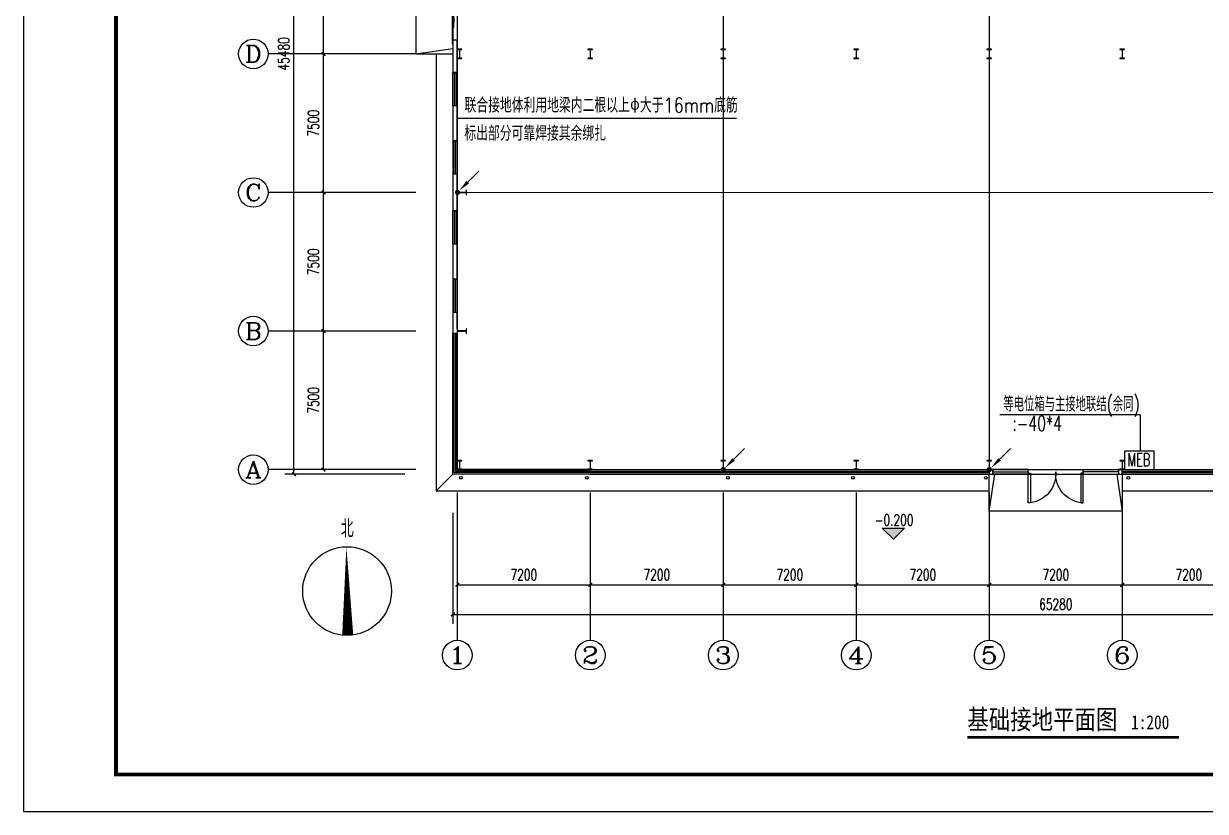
# Model space of a CAD drawing. Extents: x 4929870 to 5205508, y 4505833 to 4862647.
# Drawn here: x 5086708 to 5150684, y 4688496 to 4731134 of the extents above; entities that cross this region are included whole.
import ezdxf
from ezdxf.enums import TextEntityAlignment as Align

# ---------------------------------------------------------------- set-up
doc = ezdxf.new("R2010")
doc.units = 0
doc.header["$LTSCALE"] = 1000
doc.header["$MEASUREMENT"] = 0
doc.layers.get('0').update_dxf_attribs({"color": 4, "linetype": 'CONTINUOUS'})
doc.layers.get('Defpoints').update_dxf_attribs({"linetype": 'CONTINUOUS'})
for name, color, linetype in [('AXIS', 3, 'CONTINUOUS'), ('AXIS_TEXT', 7, 'CONTINUOUS'), ('COLUMN', 9, 'CONTINUOUS'), ('DIM_ELEV', 3, 'CONTINUOUS'), ('DIM_SYMB', 3, 'CONTINUOUS'), ('EVTR', 2, 'CONTINUOUS'), ('LWIRE', 4, 'CONTINUOUS'), ('PUB_TEXT', 7, 'CONTINUOUS'), ('PUB_TITLE', 4, 'CONTINUOUS'), ('TEL_TEXT', 7, 'CONTINUOUS'), ('WALL', 5, 'CONTINUOUS'), ('WINDOW', 4, 'CONTINUOUS'), ('WIRE-接地', 4, 'CONTINUOUS')]:
    doc.layers.add(name, color=color, linetype=linetype)
doc.styles.add('_HZTXT', font='TXT', dxfattribs={"width": 0.8, "bigfont": 'HZTXT'})
doc.styles.add('_TCH_AXIS', font='COMPLEX', dxfattribs={"bigfont": 'GBCBIG'})
doc.styles.add('_TCH_DIM', font='SIMPLEX', dxfattribs={"bigfont": 'GBCBIG'})
doc.styles.add('_TCH_DIM_T3', font='SIMPLEX', dxfattribs={"width": 0.705882, "bigfont": 'GBCBIG'})
doc.styles.add('COMPLEX', font='COMPLEX')
doc.styles.add('hztxt', font='SIMPLEX', dxfattribs={"width": 0.8, "height": 3.5, "bigfont": 'HZTXT'})
doc.styles.get("Standard").update_dxf_attribs({"font": 'GBENOR', "bigfont": 'GBCBIG'})
doc.styles.add('TG_LINETYPE', font='SIMPLEX', dxfattribs={"width": 0.8, "height": 3, "bigfont": 'HZTXT'})
doc.styles.add('宋体1', font='', dxfattribs={"width": 0.8, "height": 8.6})
doc.styles.get('宋体1').set_extended_font_data('SimSun')
doc.linetypes.add('TG_E', pattern='A,2,-0.4,["E",TG_LINETYPE,S=0.1,R=0,X=-0.28,Y=-0.15],0', length=2.4)
doc.dimstyles.new('_TCH_ARCH&&200', dxfattribs={"dimtxt": 595, "dimasz": 200, "dimexe": 500, "dimexo": 600, "dimgap": 252.5, "dimtad": 1, "dimdec": 0, "dimzin": 0, "dimdsep": 46, "dimtxsty": '_TCH_DIM_T3', "dimblk": 'ARCHTICK', "dimcen": 0.09, "dimclrt": 7, "dimazin": 2, "dimtfac": 1, "dimtdec": 0, "dimtix": 1, "dimtmove": 2, "dimatfit": 3, "dimfxl": 0, "dimtolj": 1, "dimtzin": 0, "dimarcsym": 0})

# ---------------------------------------------------------------- blocks, each defined once
blk = doc.blocks.new('$TelecSys$00000078')
for p, q in [((1.15, 1.15), (0.55, 0.55)), ((0.104, 0.104), (0.104, 0.104)), ((-0.104, -0.104), (-0.104, -0.104))]:
    blk.add_line(p, q)
at = {"const_width": 0.142}
blk.add_lwpolyline([(-0.071, 0, 1), (0.071, 0, 1)], format="xyb", close=True, dxfattribs=at)
blk.add_solid([(0.62, 0.48), (0.48, 0.62), (0.1, 0.1)])
at = {"width": 0.8, "flags": 9}
blk.add_attdef('A', (0, 0), '', height=0.00002, dxfattribs=at)
blk = doc.blocks.new('_ArchTick')
at = {"color": 0, "linetype": 'ByBlock', "const_width": 0.4}
blk.add_lwpolyline([(-0.5, -0.5), (0.5, 0.5)], dxfattribs=at)
blk = doc.blocks.new('*D179')
at = {"layer": 'AXIS', "color": 0, "lineweight": -2}
for p, q in [((5110184, 4705154), (5110184, 4700254)), ((5117384, 4705154), (5117384, 4700254)), ((5110184, 4700754), (5117384, 4700754))]:
    blk.add_line(p, q, dxfattribs=at)
at = {"layer": 'Defpoints', "color": 0}
for p in [(5110184, 4705754), (5117384, 4705754), (5117384, 4700754)]:
    blk.add_point(p, dxfattribs=at)
at = {"layer": 'AXIS', "color": 0, "lineweight": -2, "xscale": 200, "yscale": 200, "zscale": 200, "rotation": 180}
blk.add_blockref('_ArchTick', (5110184, 4700754), dxfattribs=at)
at = {"layer": 'AXIS', "color": 0, "lineweight": -2, "xscale": 200, "yscale": 200, "zscale": 200}
blk.add_blockref('_ArchTick', (5117384, 4700754), dxfattribs=at)
at = {"layer": 'AXIS', "color": 7, "insert": (5113784, 4701304), "char_height": 595, "attachment_point": 5, "style": '_TCH_DIM_T3'}
blk.add_mtext('\\A1;7200', dxfattribs=at)
blk = doc.blocks.new('*D180')
at = {"layer": 'AXIS', "color": 0, "lineweight": -2}
for p, q in [((5117384, 4705154), (5117384, 4700254)), ((5124584, 4705154), (5124584, 4700254)), ((5117384, 4700754), (5124584, 4700754))]:
    blk.add_line(p, q, dxfattribs=at)
at = {"layer": 'Defpoints', "color": 0}
for p in [(5117384, 4705754), (5124584, 4705754), (5124584, 4700754)]:
    blk.add_point(p, dxfattribs=at)
at = {"layer": 'AXIS', "color": 0, "lineweight": -2, "xscale": 200, "yscale": 200, "zscale": 200, "rotation": 180}
blk.add_blockref('_ArchTick', (5117384, 4700754), dxfattribs=at)
at = {"layer": 'AXIS', "color": 0, "lineweight": -2, "xscale": 200, "yscale": 200, "zscale": 200}
blk.add_blockref('_ArchTick', (5124584, 4700754), dxfattribs=at)
at = {"layer": 'AXIS', "color": 7, "insert": (5120984, 4701304), "char_height": 595, "attachment_point": 5, "style": '_TCH_DIM_T3'}
blk.add_mtext('\\A1;7200', dxfattribs=at)
blk = doc.blocks.new('*D181')
at = {"layer": 'AXIS', "color": 0, "lineweight": -2}
for p, q in [((5124584, 4705154), (5124584, 4700254)), ((5131784, 4705154), (5131784, 4700254)), ((5124584, 4700754), (5131784, 4700754))]:
    blk.add_line(p, q, dxfattribs=at)
at = {"layer": 'Defpoints', "color": 0}
for p in [(5124584, 4705754), (5131784, 4705754), (5131784, 4700754)]:
    blk.add_point(p, dxfattribs=at)
at = {"layer": 'AXIS', "color": 0, "lineweight": -2, "xscale": 200, "yscale": 200, "zscale": 200, "rotation": 180}
blk.add_blockref('_ArchTick', (5124584, 4700754), dxfattribs=at)
at = {"layer": 'AXIS', "color": 0, "lineweight": -2, "xscale": 200, "yscale": 200, "zscale": 200}
blk.add_blockref('_ArchTick', (5131784, 4700754), dxfattribs=at)
at = {"layer": 'AXIS', "color": 7, "insert": (5128184, 4701304), "char_height": 595, "attachment_point": 5, "style": '_TCH_DIM_T3'}
blk.add_mtext('\\A1;7200', dxfattribs=at)
blk = doc.blocks.new('*D182')
at = {"layer": 'AXIS', "color": 0, "lineweight": -2}
for p, q in [((5131784, 4705154), (5131784, 4700254)), ((5138984, 4705154), (5138984, 4700254)), ((5131784, 4700754), (5138984, 4700754))]:
    blk.add_line(p, q, dxfattribs=at)
at = {"layer": 'Defpoints', "color": 0}
for p in [(5131784, 4705754), (5138984, 4705754), (5138984, 4700754)]:
    blk.add_point(p, dxfattribs=at)
at = {"layer": 'AXIS', "color": 0, "lineweight": -2, "xscale": 200, "yscale": 200, "zscale": 200, "rotation": 180}
blk.add_blockref('_ArchTick', (5131784, 4700754), dxfattribs=at)
at = {"layer": 'AXIS', "color": 0, "lineweight": -2, "xscale": 200, "yscale": 200, "zscale": 200}
blk.add_blockref('_ArchTick', (5138984, 4700754), dxfattribs=at)
at = {"layer": 'AXIS', "color": 7, "insert": (5135384, 4701304), "char_height": 595, "attachment_point": 5, "style": '_TCH_DIM_T3'}
blk.add_mtext('\\A1;7200', dxfattribs=at)
blk = doc.blocks.new('*D183')
at = {"layer": 'AXIS', "color": 0, "lineweight": -2}
for p, q in [((5138984, 4705154), (5138984, 4700254)), ((5146184, 4705154), (5146184, 4700254)), ((5138984, 4700754), (5146184, 4700754))]:
    blk.add_line(p, q, dxfattribs=at)
at = {"layer": 'Defpoints', "color": 0}
for p in [(5138984, 4705754), (5146184, 4705754), (5146184, 4700754)]:
    blk.add_point(p, dxfattribs=at)
at = {"layer": 'AXIS', "color": 0, "lineweight": -2, "xscale": 200, "yscale": 200, "zscale": 200, "rotation": 180}
blk.add_blockref('_ArchTick', (5138984, 4700754), dxfattribs=at)
at = {"layer": 'AXIS', "color": 0, "lineweight": -2, "xscale": 200, "yscale": 200, "zscale": 200}
blk.add_blockref('_ArchTick', (5146184, 4700754), dxfattribs=at)
at = {"layer": 'AXIS', "color": 7, "insert": (5142584, 4701304), "char_height": 595, "attachment_point": 5, "style": '_TCH_DIM_T3'}
blk.add_mtext('\\A1;7200', dxfattribs=at)
blk = doc.blocks.new('*D184')
at = {"layer": 'AXIS', "color": 0, "lineweight": -2}
for p, q in [((5146184, 4705154), (5146184, 4700254)), ((5153384, 4705154), (5153384, 4700254)), ((5146184, 4700754), (5153384, 4700754))]:
    blk.add_line(p, q, dxfattribs=at)
at = {"layer": 'Defpoints', "color": 0}
for p in [(5146184, 4705754), (5153384, 4705754), (5153384, 4700754)]:
    blk.add_point(p, dxfattribs=at)
at = {"layer": 'AXIS', "color": 0, "lineweight": -2, "xscale": 200, "yscale": 200, "zscale": 200, "rotation": 180}
blk.add_blockref('_ArchTick', (5146184, 4700754), dxfattribs=at)
at = {"layer": 'AXIS', "color": 0, "lineweight": -2, "xscale": 200, "yscale": 200, "zscale": 200}
blk.add_blockref('_ArchTick', (5153384, 4700754), dxfattribs=at)
at = {"layer": 'AXIS', "color": 7, "insert": (5149784, 4701304), "char_height": 595, "attachment_point": 5, "style": '_TCH_DIM_T3'}
blk.add_mtext('\\A1;7200', dxfattribs=at)
blk = doc.blocks.new('*D188')
at = {"layer": 'AXIS', "color": 0, "lineweight": -2}
for p, q in [((5109944, 4704654), (5109944, 4698654)), ((5175224, 4704654), (5175224, 4698654)), ((5109944, 4699154), (5175224, 4699154))]:
    blk.add_line(p, q, dxfattribs=at)
at = {"layer": 'Defpoints', "color": 0}
for p in [(5109944, 4705254), (5175224, 4705254), (5175224, 4699154)]:
    blk.add_point(p, dxfattribs=at)
at = {"layer": 'AXIS', "color": 0, "lineweight": -2, "xscale": 200, "yscale": 200, "zscale": 200, "rotation": 180}
blk.add_blockref('_ArchTick', (5109944, 4699154), dxfattribs=at)
at = {"layer": 'AXIS', "color": 0, "lineweight": -2, "xscale": 200, "yscale": 200, "zscale": 200}
blk.add_blockref('_ArchTick', (5175224, 4699154), dxfattribs=at)
at = {"layer": 'AXIS', "color": 7, "insert": (5142584, 4699704), "char_height": 595, "attachment_point": 5, "style": '_TCH_DIM_T3'}
blk.add_mtext('\\A1;65280', dxfattribs=at)
blk = doc.blocks.new('*D196')
at = {"layer": 'AXIS', "color": 0, "lineweight": -2}
for p, q in [((5107344, 4714494), (5102444, 4714494)), ((5102944, 4706994), (5102944, 4714494)), ((5107344, 4706994), (5102444, 4706994))]:
    blk.add_line(p, q, dxfattribs=at)
at = {"layer": 'Defpoints', "color": 0}
for p in [(5102944, 4714494), (5107944, 4714494), (5107944, 4706994)]:
    blk.add_point(p, dxfattribs=at)
at = {"layer": 'AXIS', "color": 0, "lineweight": -2, "xscale": 200, "yscale": 200, "zscale": 200}
for p, rotation in [((5102944, 4714494), 90), ((5102944, 4706994), 270)]:
    blk.add_blockref('_ArchTick', p, dxfattribs=dict(at, rotation=rotation))
at = {"layer": 'AXIS', "color": 7, "insert": (5102394, 4710744), "char_height": 595, "attachment_point": 5, "rotation": 90, "style": '_TCH_DIM_T3'}
blk.add_mtext('\\A1;7500', dxfattribs=at)
blk = doc.blocks.new('*D197')
at = {"layer": 'AXIS', "color": 0, "lineweight": -2}
for p, q in [((5107344, 4721994), (5102444, 4721994)), ((5102944, 4714494), (5102944, 4721994)), ((5107344, 4714494), (5102444, 4714494))]:
    blk.add_line(p, q, dxfattribs=at)
at = {"layer": 'Defpoints', "color": 0}
for p in [(5102944, 4721994), (5107944, 4721994), (5107944, 4714494)]:
    blk.add_point(p, dxfattribs=at)
at = {"layer": 'AXIS', "color": 0, "lineweight": -2, "xscale": 200, "yscale": 200, "zscale": 200}
for p, rotation in [((5102944, 4721994), 90), ((5102944, 4714494), 270)]:
    blk.add_blockref('_ArchTick', p, dxfattribs=dict(at, rotation=rotation))
at = {"layer": 'AXIS', "color": 7, "insert": (5102394, 4718244), "char_height": 595, "attachment_point": 5, "rotation": 90, "style": '_TCH_DIM_T3'}
blk.add_mtext('\\A1;7500', dxfattribs=at)
blk = doc.blocks.new('*D198')
at = {"layer": 'AXIS', "color": 0, "lineweight": -2}
for p, q in [((5107344, 4729494), (5102444, 4729494)), ((5102944, 4721994), (5102944, 4729494)), ((5107344, 4721994), (5102444, 4721994))]:
    blk.add_line(p, q, dxfattribs=at)
at = {"layer": 'Defpoints', "color": 0}
for p in [(5102944, 4729494), (5107944, 4729494), (5107944, 4721994)]:
    blk.add_point(p, dxfattribs=at)
at = {"layer": 'AXIS', "color": 0, "lineweight": -2, "xscale": 200, "yscale": 200, "zscale": 200}
for p, rotation in [((5102944, 4729494), 90), ((5102944, 4721994), 270)]:
    blk.add_blockref('_ArchTick', p, dxfattribs=dict(at, rotation=rotation))
at = {"layer": 'AXIS', "color": 7, "insert": (5102394, 4725744), "char_height": 595, "attachment_point": 5, "rotation": 90, "style": '_TCH_DIM_T3'}
blk.add_mtext('\\A1;7500', dxfattribs=at)
blk = doc.blocks.new('*D199')
at = {"layer": 'AXIS', "color": 0, "lineweight": -2}
for p, q in [((5107344, 4736994), (5102444, 4736994)), ((5102944, 4729494), (5102944, 4736994)), ((5107344, 4729494), (5102444, 4729494))]:
    blk.add_line(p, q, dxfattribs=at)
at = {"layer": 'Defpoints', "color": 0}
for p in [(5102944, 4736994), (5107944, 4736994), (5107944, 4729494)]:
    blk.add_point(p, dxfattribs=at)
at = {"layer": 'AXIS', "color": 0, "lineweight": -2, "xscale": 200, "yscale": 200, "zscale": 200}
for p, rotation in [((5102944, 4736994), 90), ((5102944, 4729494), 270)]:
    blk.add_blockref('_ArchTick', p, dxfattribs=dict(at, rotation=rotation))
at = {"layer": 'AXIS', "color": 7, "insert": (5102394, 4733244), "char_height": 595, "attachment_point": 5, "rotation": 90, "style": '_TCH_DIM_T3'}
blk.add_mtext('\\A1;7500', dxfattribs=at)
blk = doc.blocks.new('*D202')
at = {"layer": 'AXIS', "color": 0, "lineweight": -2}
for p, q in [((5107344, 4752234), (5100844, 4752234)), ((5101344, 4706754), (5101344, 4752234)), ((5107344, 4706754), (5100844, 4706754))]:
    blk.add_line(p, q, dxfattribs=at)
at = {"layer": 'Defpoints', "color": 0}
for p in [(5101344, 4752234), (5107944, 4752234), (5107944, 4706754)]:
    blk.add_point(p, dxfattribs=at)
at = {"layer": 'AXIS', "color": 0, "lineweight": -2, "xscale": 200, "yscale": 200, "zscale": 200}
for p, rotation in [((5101344, 4752234), 90), ((5101344, 4706754), 270)]:
    blk.add_blockref('_ArchTick', p, dxfattribs=dict(at, rotation=rotation))
at = {"layer": 'AXIS', "color": 7, "insert": (5100794, 4729494), "char_height": 595, "attachment_point": 5, "rotation": 90, "style": '_TCH_DIM_T3'}
blk.add_mtext('\\A1;45480', dxfattribs=at)
blk = doc.blocks.new('$DorLib2D$00000130')
at = {"color": 0, "linetype": 'Continuous'}
for p, q in [((-0.533, 0.66), (-0.533, 0.513)), ((0, 0.66), (-0.533, 0.66)), ((0, 0.513), (0, 0.66)), ((0.533, 0.66), (0, 0.66)), ((0.533, 0.66), (0.533, 0.513)), ((0, 0.513), (-0.533, 0.513)), ((0.533, 0.513), (0, 0.513)), ((-0.385, 0.269), (-0.14, 0.269)), ((-0.385, 0.269), (-0.3, 0.214)), ((-0.3, 0.214), (-0.3, 0.269)), ((0.385, 0.269), (0.14, 0.269)), ((0.3, 0.214), (0.3, 0.269)), ((0.385, 0.269), (0.3, 0.214))]:
    blk.add_line(p, q, dxfattribs=at)
blk = doc.blocks.new('$TCHSYS$WIN2D')
for p, q in [((-0.5, 0.5), (0.5, 0.5)), ((-0.5, 0.5), (-0.5, -0.5)), ((0.5, 0.5), (0.5, -0.5)), ((0.5, 0.167), (-0.5, 0.167)), ((0.5, -0.167), (-0.5, -0.167)), ((-0.5, -0.5), (0.5, -0.5))]:
    blk.add_line(p, q)
blk = doc.blocks.new('$DorLib2D$00000039')
for p, q in [((-0.2187, 0.0194), (-0.5, 0.0194)), ((-0.2187, 0), (-0.2187, 0.0194)), ((0.2187, 0), (0.2187, 0.0194)), ((0.2187, 0.0194), (0.5, 0.0194)), ((-0.5, 0), (-0.2187, 0)), ((-0.5, -0.0141), (-0.5, 0)), ((-0.2187, -0.0194), (-0.5, -0.0194)), ((-0.2187, 0), (-0.2187, -0.0194)), ((0.2187, 0), (0.2187, -0.0194)), ((0.5, 0), (0.2187, 0)), ((0.2187, -0.0194), (0.5, -0.0194)), ((0.5, -0.0141), (0.5, 0)), ((0.5, 0), (0.5, -0.025))]:
    blk.add_line(p, q)
for points in [[(-0.2006, 0.0097), (-0.2006, 0.2464), (-0.2187, 0.2464), (-0.2187, 0.0097)], [(0.2006, 0.0097), (0.2006, 0.2464), (0.2187, 0.2464), (0.2187, 0.0097)]]:
    blk.add_lwpolyline(points, close=True)
for centre, start, end in [((-0.2304, 0.0163), 355.95522, 84.85236), ((0.2304, 0.0163), 95.14764, 184.04478)]:
    blk.add_arc(centre, 0.231, start, end)
blk = doc.blocks.new('_AXISO')
blk.add_circle((0, 0), 0.5)
at = {"layer": 'AXIS_TEXT', "style": 'COMPLEX', "width": 1.041667}
blk.add_attdef('A', text='', height=0.56, dxfattribs=at).set_placement((-0.25, -0.28), (0.25, -0.28), align=Align.FIT)

msp = doc.modelspace()

# ---------------------------------------------------------------- hatches: boundary and pattern name
at = {"layer": 'DIM_ELEV'}
msp.add_hatch(color=256, dxfattribs=at).paths.add_polyline_path([(5133793.8, 4703228.7), (5133193.8, 4703828.7), (5134393.8, 4703828.7)])

# ---------------------------------------------------------------- linework, layer by layer
for p, q in [((5107943.9, 4729493.6), (5109943.9, 4729793.6)), ((5117383.9, 4706993.6), (5138983.9, 4706993.6)), ((5117383.9, 4706913.6), (5138983.9, 4706913.6)), ((5117383.9, 4706833.6), (5138983.9, 4706833.6)), ((5117383.9, 4706753.6), (5138983.9, 4706753.6))]:
    msp.add_line(p, q)
at = {"color": 0}
msp.add_line((5147152.4, 4709961.4), (5147152.4, 4707999.5), dxfattribs=at)
for points in [[(5109943.9, 4736993.6), (5107943.9, 4736993.6), (5107943.9, 4729493.6), (5109943.9, 4729493.6)], [(5109043.9, 4729493.6), (5109043.9, 4705853.6), (5138983.9, 4705853.6)], [(5146183.9, 4705853.6), (5176123.9, 4705853.6), (5176123.9, 4729493.6)], [(5117383.9, 4706753.6), (5109943.9, 4706753.6), (5109943.9, 4714373.6)], [(5117383.9, 4706833.6), (5110023.9, 4706833.6), (5110023.9, 4714373.6)], [(5117383.9, 4706913.6), (5110103.9, 4706913.6), (5110103.9, 4714373.6)], [(5117383.9, 4706993.6), (5110183.9, 4706993.6), (5110183.9, 4714373.6)], [(5146183.9, 4706753.6), (5175223.9, 4706753.6), (5175223.9, 4714373.6)], [(5146183.9, 4706833.6), (5175143.9, 4706833.6), (5175143.9, 4714373.6)], [(5146183.9, 4706913.6), (5175063.9, 4706913.6), (5175063.9, 4714373.6)], [(5146183.9, 4706993.6), (5174983.9, 4706993.6), (5174983.9, 4714373.6)], [(5109943.9, 4706753.6), (5109043.9, 4705853.6)], [(5146183.9, 4706753.6), (5146183.9, 4704753.6), (5138983.9, 4704753.6), (5138983.9, 4706753.6)], [(5145883.9, 4706753.6), (5146183.9, 4704753.6), (5138983.9, 4704753.6), (5139283.9, 4706753.6)]]:
    msp.add_lwpolyline(points)
msp.add_lwpolyline([(5146312.9, 4706993.6), (5147906, 4706993.6), (5147906, 4707999.5), (5146312.9, 4707999.5)], close=True, dxfattribs=at)
at = {"layer": 'AXIS'}
for p, q in [((5107943.9, 4729493.6), (5099943.9, 4729493.6)), ((5107943.9, 4721993.6), (5099943.9, 4721993.6)), ((5107943.9, 4714493.6), (5099943.9, 4714493.6)), ((5107943.9, 4706993.6), (5099943.9, 4706993.6)), ((5110183.9, 4705753.6), (5110183.9, 4697753.6)), ((5117383.9, 4705753.6), (5117383.9, 4697753.6)), ((5124583.9, 4705753.6), (5124583.9, 4697753.6)), ((5131783.9, 4705753.6), (5131783.9, 4697753.6)), ((5138983.9, 4705753.6), (5138983.9, 4697753.6)), ((5146183.9, 4705753.6), (5146183.9, 4697753.6))]:
    msp.add_line(p, q, dxfattribs=at)
at = {"layer": 'AXIS', "color": 3}
msp.add_line((5147152.4, 4709961.4), (5139553.2, 4709961.4), dxfattribs=at)
at = {"layer": 'COLUMN', "color": 5}
for p, q in [((5110433.9, 4729743.6), (5110183.9, 4729743.6)), ((5110183.9, 4729743.6), (5110183.9, 4729727.6)), ((5110183.9, 4729727.6), (5110298.9, 4729727.6)), ((5110298.9, 4729259.6), (5110183.9, 4729259.6)), ((5110183.9, 4729259.6), (5110183.9, 4729243.6)), ((5110183.9, 4729243.6), (5110433.9, 4729243.6)), ((5110298.9, 4729727.6), (5110303.9, 4729722.6)), ((5110303.9, 4729264.6), (5110298.9, 4729259.6)), ((5110303.9, 4729722.6), (5110303.9, 4729264.6)), ((5110313.9, 4729722.6), (5110318.9, 4729727.6)), ((5110313.9, 4729264.6), (5110313.9, 4729722.6)), ((5110318.9, 4729259.6), (5110313.9, 4729264.6)), ((5110318.9, 4729727.6), (5110433.9, 4729727.6)), ((5110433.9, 4729259.6), (5110318.9, 4729259.6)), ((5110433.9, 4729727.6), (5110433.9, 4729743.6)), ((5110433.9, 4729243.6), (5110433.9, 4729259.6)), ((5117508.9, 4729743.6), (5117258.9, 4729743.6)), ((5117258.9, 4729743.6), (5117258.9, 4729727.6)), ((5117258.9, 4729727.6), (5117373.9, 4729727.6)), ((5117373.9, 4729259.6), (5117258.9, 4729259.6)), ((5117258.9, 4729259.6), (5117258.9, 4729243.6)), ((5117258.9, 4729243.6), (5117508.9, 4729243.6)), ((5117373.9, 4729727.6), (5117378.9, 4729722.6)), ((5117378.9, 4729264.6), (5117373.9, 4729259.6)), ((5117378.9, 4729722.6), (5117378.9, 4729264.6)), ((5117388.9, 4729722.6), (5117393.9, 4729727.6)), ((5117388.9, 4729264.6), (5117388.9, 4729722.6)), ((5117393.9, 4729259.6), (5117388.9, 4729264.6)), ((5117393.9, 4729727.6), (5117508.9, 4729727.6)), ((5117508.9, 4729259.6), (5117393.9, 4729259.6)), ((5117508.9, 4729727.6), (5117508.9, 4729743.6)), ((5117508.9, 4729243.6), (5117508.9, 4729259.6)), ((5124708.9, 4729743.6), (5124458.9, 4729743.6)), ((5124458.9, 4729743.6), (5124458.9, 4729727.6)), ((5124458.9, 4729727.6), (5124573.9, 4729727.6)), ((5124573.9, 4729259.6), (5124458.9, 4729259.6)), ((5124458.9, 4729259.6), (5124458.9, 4729243.6)), ((5124458.9, 4729243.6), (5124708.9, 4729243.6)), ((5124573.9, 4729727.6), (5124578.9, 4729722.6)), ((5124578.9, 4729264.6), (5124573.9, 4729259.6)), ((5124578.9, 4729722.6), (5124578.9, 4729264.6)), ((5124588.9, 4729722.6), (5124593.9, 4729727.6)), ((5124588.9, 4729264.6), (5124588.9, 4729722.6)), ((5124593.9, 4729259.6), (5124588.9, 4729264.6)), ((5124593.9, 4729727.6), (5124708.9, 4729727.6)), ((5124708.9, 4729259.6), (5124593.9, 4729259.6)), ((5124708.9, 4729727.6), (5124708.9, 4729743.6)), ((5124708.9, 4729243.6), (5124708.9, 4729259.6)), ((5131908.9, 4729743.6), (5131658.9, 4729743.6)), ((5131658.9, 4729743.6), (5131658.9, 4729727.6)), ((5131658.9, 4729727.6), (5131773.9, 4729727.6)), ((5131773.9, 4729259.6), (5131658.9, 4729259.6)), ((5131658.9, 4729259.6), (5131658.9, 4729243.6)), ((5131658.9, 4729243.6), (5131908.9, 4729243.6)), ((5131773.9, 4729727.6), (5131778.9, 4729722.6)), ((5131778.9, 4729264.6), (5131773.9, 4729259.6)), ((5131778.9, 4729722.6), (5131778.9, 4729264.6)), ((5131788.9, 4729722.6), (5131793.9, 4729727.6)), ((5131788.9, 4729264.6), (5131788.9, 4729722.6)), ((5131793.9, 4729259.6), (5131788.9, 4729264.6)), ((5131793.9, 4729727.6), (5131908.9, 4729727.6)), ((5131908.9, 4729259.6), (5131793.9, 4729259.6)), ((5131908.9, 4729727.6), (5131908.9, 4729743.6)), ((5131908.9, 4729243.6), (5131908.9, 4729259.6)), ((5139108.9, 4729743.6), (5138858.9, 4729743.6)), ((5138858.9, 4729743.6), (5138858.9, 4729727.6)), ((5138858.9, 4729727.6), (5138973.9, 4729727.6)), ((5138973.9, 4729259.6), (5138858.9, 4729259.6)), ((5138858.9, 4729259.6), (5138858.9, 4729243.6)), ((5138858.9, 4729243.6), (5139108.9, 4729243.6)), ((5138973.9, 4729727.6), (5138978.9, 4729722.6)), ((5138978.9, 4729264.6), (5138973.9, 4729259.6)), ((5138978.9, 4729722.6), (5138978.9, 4729264.6)), ((5138988.9, 4729722.6), (5138993.9, 4729727.6)), ((5138988.9, 4729264.6), (5138988.9, 4729722.6)), ((5138993.9, 4729259.6), (5138988.9, 4729264.6)), ((5138993.9, 4729727.6), (5139108.9, 4729727.6)), ((5139108.9, 4729259.6), (5138993.9, 4729259.6)), ((5139108.9, 4729727.6), (5139108.9, 4729743.6)), ((5139108.9, 4729243.6), (5139108.9, 4729259.6)), ((5146308.9, 4729743.6), (5146058.9, 4729743.6)), ((5146058.9, 4729743.6), (5146058.9, 4729727.6)), ((5146058.9, 4729727.6), (5146173.9, 4729727.6)), ((5146173.9, 4729259.6), (5146058.9, 4729259.6)), ((5146058.9, 4729259.6), (5146058.9, 4729243.6)), ((5146058.9, 4729243.6), (5146308.9, 4729243.6)), ((5146173.9, 4729727.6), (5146178.9, 4729722.6)), ((5146178.9, 4729264.6), (5146173.9, 4729259.6)), ((5146178.9, 4729722.6), (5146178.9, 4729264.6)), ((5146188.9, 4729722.6), (5146193.9, 4729727.6)), ((5146188.9, 4729264.6), (5146188.9, 4729722.6)), ((5146193.9, 4729259.6), (5146188.9, 4729264.6)), ((5146193.9, 4729727.6), (5146308.9, 4729727.6)), ((5146308.9, 4729259.6), (5146193.9, 4729259.6)), ((5146308.9, 4729727.6), (5146308.9, 4729743.6)), ((5146308.9, 4729243.6), (5146308.9, 4729259.6)), ((5110199.9, 4722118.6), (5110183.9, 4722118.6)), ((5110183.9, 4722118.6), (5110183.9, 4721868.6)), ((5110199.9, 4722003.6), (5110199.9, 4722118.6)), ((5110683.9, 4722118.6), (5110667.9, 4722118.6)), ((5110667.9, 4722118.6), (5110667.9, 4722003.6)), ((5110683.9, 4721868.6), (5110683.9, 4722118.6)), ((5110183.9, 4721868.6), (5110199.9, 4721868.6)), ((5110204.9, 4721998.6), (5110199.9, 4722003.6)), ((5110199.9, 4721983.6), (5110204.9, 4721988.6)), ((5110199.9, 4721868.6), (5110199.9, 4721983.6)), ((5110662.9, 4721998.6), (5110204.9, 4721998.6)), ((5110204.9, 4721988.6), (5110662.9, 4721988.6)), ((5110667.9, 4722003.6), (5110662.9, 4721998.6)), ((5110662.9, 4721988.6), (5110667.9, 4721983.6)), ((5110667.9, 4721983.6), (5110667.9, 4721868.6)), ((5110667.9, 4721868.6), (5110683.9, 4721868.6)), ((5110199.9, 4714618.6), (5110183.9, 4714618.6)), ((5110183.9, 4714618.6), (5110183.9, 4714368.6)), ((5110199.9, 4714503.6), (5110199.9, 4714618.6)), ((5110204.9, 4714498.6), (5110199.9, 4714503.6)), ((5110199.9, 4714483.6), (5110204.9, 4714488.6)), ((5110199.9, 4714368.6), (5110199.9, 4714483.6)), ((5110662.9, 4714498.6), (5110204.9, 4714498.6)), ((5110204.9, 4714488.6), (5110662.9, 4714488.6)), ((5110667.9, 4714503.6), (5110662.9, 4714498.6)), ((5110662.9, 4714488.6), (5110667.9, 4714483.6)), ((5110683.9, 4714618.6), (5110667.9, 4714618.6)), ((5110667.9, 4714618.6), (5110667.9, 4714503.6)), ((5110667.9, 4714483.6), (5110667.9, 4714368.6)), ((5110683.9, 4714368.6), (5110683.9, 4714618.6)), ((5110183.9, 4714368.6), (5110199.9, 4714368.6)), ((5110667.9, 4714368.6), (5110683.9, 4714368.6)), ((5110433.9, 4707493.6), (5110183.9, 4707493.6)), ((5110183.9, 4707493.6), (5110183.9, 4707477.6)), ((5110183.9, 4707477.6), (5110298.9, 4707477.6)), ((5110298.9, 4707477.6), (5110303.9, 4707472.6)), ((5110303.9, 4707472.6), (5110303.9, 4707014.6)), ((5110313.9, 4707472.6), (5110318.9, 4707477.6)), ((5110313.9, 4707014.6), (5110313.9, 4707472.6)), ((5110318.9, 4707477.6), (5110433.9, 4707477.6)), ((5110433.9, 4707477.6), (5110433.9, 4707493.6)), ((5117508.9, 4707493.6), (5117258.9, 4707493.6)), ((5117258.9, 4707493.6), (5117258.9, 4707477.6)), ((5117258.9, 4707477.6), (5117373.9, 4707477.6)), ((5117373.9, 4707477.6), (5117378.9, 4707472.6)), ((5117378.9, 4707472.6), (5117378.9, 4707014.6)), ((5117388.9, 4707472.6), (5117393.9, 4707477.6)), ((5117388.9, 4707014.6), (5117388.9, 4707472.6)), ((5117393.9, 4707477.6), (5117508.9, 4707477.6)), ((5117508.9, 4707477.6), (5117508.9, 4707493.6)), ((5124708.9, 4707493.6), (5124458.9, 4707493.6)), ((5124458.9, 4707493.6), (5124458.9, 4707477.6)), ((5124458.9, 4707477.6), (5124573.9, 4707477.6)), ((5124573.9, 4707477.6), (5124578.9, 4707472.6)), ((5124578.9, 4707472.6), (5124578.9, 4707014.6)), ((5124588.9, 4707472.6), (5124593.9, 4707477.6)), ((5124588.9, 4707014.6), (5124588.9, 4707472.6)), ((5124593.9, 4707477.6), (5124708.9, 4707477.6)), ((5124708.9, 4707477.6), (5124708.9, 4707493.6)), ((5131908.9, 4707493.6), (5131658.9, 4707493.6)), ((5131658.9, 4707493.6), (5131658.9, 4707477.6)), ((5131658.9, 4707477.6), (5131773.9, 4707477.6)), ((5131773.9, 4707477.6), (5131778.9, 4707472.6)), ((5131778.9, 4707472.6), (5131778.9, 4707014.6)), ((5131788.9, 4707472.6), (5131793.9, 4707477.6)), ((5131788.9, 4707014.6), (5131788.9, 4707472.6)), ((5131793.9, 4707477.6), (5131908.9, 4707477.6)), ((5131908.9, 4707477.6), (5131908.9, 4707493.6)), ((5139108.9, 4707493.6), (5138858.9, 4707493.6)), ((5138858.9, 4707493.6), (5138858.9, 4707477.6)), ((5138858.9, 4707477.6), (5138973.9, 4707477.6)), ((5138973.9, 4707477.6), (5138978.9, 4707472.6)), ((5138978.9, 4707472.6), (5138978.9, 4707014.6)), ((5138988.9, 4707472.6), (5138993.9, 4707477.6)), ((5138988.9, 4707014.6), (5138988.9, 4707472.6)), ((5138993.9, 4707477.6), (5139108.9, 4707477.6)), ((5139108.9, 4707477.6), (5139108.9, 4707493.6)), ((5146308.9, 4707493.6), (5146058.9, 4707493.6)), ((5146058.9, 4707493.6), (5146058.9, 4707477.6)), ((5146058.9, 4707477.6), (5146173.9, 4707477.6)), ((5146173.9, 4707477.6), (5146178.9, 4707472.6)), ((5146178.9, 4707472.6), (5146178.9, 4707014.6)), ((5146188.9, 4707472.6), (5146193.9, 4707477.6)), ((5146188.9, 4707014.6), (5146188.9, 4707472.6)), ((5146193.9, 4707477.6), (5146308.9, 4707477.6)), ((5146308.9, 4707477.6), (5146308.9, 4707493.6)), ((5110298.9, 4707009.6), (5110183.9, 4707009.6)), ((5110183.9, 4707009.6), (5110183.9, 4706993.6)), ((5110183.9, 4706993.6), (5110433.9, 4706993.6)), ((5110303.9, 4707014.6), (5110298.9, 4707009.6)), ((5110318.9, 4707009.6), (5110313.9, 4707014.6)), ((5110433.9, 4707009.6), (5110318.9, 4707009.6)), ((5110433.9, 4706993.6), (5110433.9, 4707009.6)), ((5117373.9, 4707009.6), (5117258.9, 4707009.6)), ((5117258.9, 4707009.6), (5117258.9, 4706993.6)), ((5117258.9, 4706993.6), (5117508.9, 4706993.6)), ((5117378.9, 4707014.6), (5117373.9, 4707009.6)), ((5117393.9, 4707009.6), (5117388.9, 4707014.6)), ((5117508.9, 4707009.6), (5117393.9, 4707009.6)), ((5117508.9, 4706993.6), (5117508.9, 4707009.6)), ((5124573.9, 4707009.6), (5124458.9, 4707009.6)), ((5124458.9, 4707009.6), (5124458.9, 4706993.6)), ((5124458.9, 4706993.6), (5124708.9, 4706993.6)), ((5124578.9, 4707014.6), (5124573.9, 4707009.6)), ((5124593.9, 4707009.6), (5124588.9, 4707014.6)), ((5124708.9, 4707009.6), (5124593.9, 4707009.6)), ((5124708.9, 4706993.6), (5124708.9, 4707009.6)), ((5131773.9, 4707009.6), (5131658.9, 4707009.6)), ((5131658.9, 4707009.6), (5131658.9, 4706993.6)), ((5131658.9, 4706993.6), (5131908.9, 4706993.6)), ((5131778.9, 4707014.6), (5131773.9, 4707009.6)), ((5131793.9, 4707009.6), (5131788.9, 4707014.6)), ((5131908.9, 4707009.6), (5131793.9, 4707009.6)), ((5131908.9, 4706993.6), (5131908.9, 4707009.6)), ((5138973.9, 4707009.6), (5138858.9, 4707009.6)), ((5138858.9, 4707009.6), (5138858.9, 4706993.6)), ((5138858.9, 4706993.6), (5139108.9, 4706993.6)), ((5138978.9, 4707014.6), (5138973.9, 4707009.6)), ((5138993.9, 4707009.6), (5138988.9, 4707014.6)), ((5139108.9, 4707009.6), (5138993.9, 4707009.6)), ((5139108.9, 4706993.6), (5139108.9, 4707009.6)), ((5146173.9, 4707009.6), (5146058.9, 4707009.6)), ((5146058.9, 4707009.6), (5146058.9, 4706993.6)), ((5146058.9, 4706993.6), (5146308.9, 4706993.6)), ((5146178.9, 4707014.6), (5146173.9, 4707009.6)), ((5146193.9, 4707009.6), (5146188.9, 4707014.6)), ((5146308.9, 4707009.6), (5146193.9, 4707009.6)), ((5146308.9, 4706993.6), (5146308.9, 4707009.6))]:
    msp.add_line(p, q, dxfattribs=at)
at = {"layer": 'DIM_ELEV'}
for p, q in [((5133793.8, 4703228.7), (5133193.8, 4703828.7)), ((5133193.8, 4703828.7), (5134393.8, 4703828.7)), ((5133793.8, 4703228.7), (5134393.8, 4703828.7))]:
    msp.add_line(p, q, dxfattribs=at)
at = {"layer": 'DIM_SYMB'}
msp.add_lwpolyline([(5104254.1, 4698022.8, 600, 0, 0), (5104181, 4702822.2, 0, 0, 0)], format="xyseb", dxfattribs=at)
at = {"layer": 'DIM_SYMB', "const_width": 140}
msp.add_lwpolyline([(5137797.5, 4692498.5), (5149253.4, 4692498.5)], dxfattribs=at)
at = {"layer": 'DIM_SYMB'}
msp.add_circle((5104217.5, 4700422.5), 2400, dxfattribs=at)
at = {"layer": 'EVTR'}
for centre in [(5110373.5, 4706549.1), (5117194.3, 4706549.1), (5124834.1, 4706549.1), (5131594.3, 4706549.1), (5138794.3, 4706549.1), (5146513.7, 4706549.1)]:
    msp.add_circle(centre, 75, dxfattribs=at)
at = {"layer": 'PUB_TEXT', "color": 3}
msp.add_line((5110183.9, 4726018), (5125295.5, 4726018), dxfattribs=at)
at = {"layer": 'PUB_TITLE'}
msp.add_lwpolyline([(5086707.7, 4688496.1), (5205507.7, 4688496.1), (5205507.7, 4772496.1), (5086707.7, 4772496.1)], close=True, dxfattribs=at)
at = {"layer": 'PUB_TITLE', "const_width": 200}
msp.add_lwpolyline([(5091707.7, 4690496.1), (5203507.7, 4690496.1), (5203507.7, 4770496.1), (5091707.7, 4770496.1)], close=True, dxfattribs=at)
at = {"layer": 'WALL'}
for p, q in [((5109943.9, 4730243.6), (5109943.9, 4728493.6)), ((5110183.9, 4730243.6), (5109943.9, 4730243.6)), ((5110183.9, 4728493.6), (5110183.9, 4730243.6)), ((5109943.9, 4728493.6), (5110183.9, 4728493.6)), ((5109943.9, 4726693.6), (5109943.9, 4724793.6)), ((5110183.9, 4726693.6), (5109943.9, 4726693.6)), ((5110183.9, 4724793.6), (5110183.9, 4726693.6)), ((5109943.9, 4724793.6), (5110183.9, 4724793.6)), ((5110183.9, 4722993.6), (5109943.9, 4722993.6)), ((5109943.9, 4722993.6), (5109943.9, 4721993.6)), ((5110183.9, 4722118.6), (5110183.9, 4722993.6)), ((5109943.9, 4721993.6), (5109943.9, 4720993.6)), ((5110183.9, 4720993.6), (5110183.9, 4721868.6)), ((5109943.9, 4720993.6), (5110183.9, 4720993.6)), ((5109943.9, 4719193.6), (5109943.9, 4717293.6)), ((5110183.9, 4719193.6), (5109943.9, 4719193.6)), ((5110183.9, 4717293.6), (5110183.9, 4719193.6)), ((5109943.9, 4717293.6), (5110183.9, 4717293.6)), ((5110183.9, 4715493.6), (5109943.9, 4715493.6)), ((5109943.9, 4715493.6), (5109943.9, 4714373.6)), ((5110183.9, 4714618.6), (5110183.9, 4715493.6)), ((5109943.9, 4714373.6), (5110183.9, 4714373.6)), ((5138983.9, 4706993.6), (5138983.9, 4706753.6)), ((5138983.9, 4706753.6), (5139183.9, 4706753.6)), ((5139183.9, 4706993.6), (5139108.9, 4706993.6)), ((5139183.9, 4706753.6), (5139183.9, 4706993.6)), ((5146058.9, 4706993.6), (5145983.9, 4706993.6)), ((5145983.9, 4706993.6), (5145983.9, 4706753.6)), ((5145983.9, 4706753.6), (5146183.9, 4706753.6)), ((5146183.9, 4706753.6), (5146183.9, 4706993.6))]:
    msp.add_line(p, q, dxfattribs=at)
at = {"layer": 'WINDOW'}
msp.add_line((5139183.9, 4706753.6), (5145983.9, 4706753.6), dxfattribs=at)
at = {"layer": 'WIRE-接地', "linetype": 'TG_E', "const_width": 70}
for points in [[(5110183.9, 4751993.6), (5110183.9, 4706993.6), (5174983.9, 4706993.6), (5174983.9, 4751993.6), (5110183.9, 4751993.6)], [(5124588.9, 4751993.6), (5124588.9, 4706993.6)], [(5138988.9, 4751993.6), (5138988.9, 4706993.6)], [(5110183.9, 4721993.6), (5174983.9, 4721993.6)]]:
    msp.add_lwpolyline(points, dxfattribs=at)

# ---------------------------------------------------------------- block references
at = {"layer": 'AXIS'}
ref = msp.add_blockref('_AXISO', (5099143.9, 4729493.6), dxfattribs=dict(at, xscale=1600, yscale=1600, zscale=1600))
ref.add_attrib('A', 'D', dxfattribs={"layer": 'AXIS_TEXT', "height": 905.1, "style": '_TCH_AXIS', "width": 1.235294}).set_placement((5098691.4, 4729041), (5099596.4, 4729041), align=Align.FIT)
ref = msp.add_blockref('_AXISO', (5099143.9, 4721993.6), dxfattribs=dict(at, xscale=1600, yscale=1600, zscale=1600))
ref.add_attrib('A', 'C', dxfattribs={"layer": 'AXIS_TEXT', "height": 905.1, "style": '_TCH_AXIS', "width": 1.4}).set_placement((5098691.4, 4721541), (5099596.4, 4721541), align=Align.FIT)
ref = msp.add_blockref('_AXISO', (5099143.9, 4714493.6), dxfattribs=dict(at, xscale=1600, yscale=1600, zscale=1600))
ref.add_attrib('A', 'B', dxfattribs={"layer": 'AXIS_TEXT', "height": 905.1, "style": '_TCH_AXIS', "width": 1.235294}).set_placement((5098691.4, 4714041), (5099596.4, 4714041), align=Align.FIT)
ref = msp.add_blockref('_AXISO', (5099143.9, 4706993.6), dxfattribs=dict(at, xscale=1600, yscale=1600, zscale=1600))
ref.add_attrib('A', 'A', dxfattribs={"layer": 'AXIS_TEXT', "height": 905.1, "style": '_TCH_AXIS', "width": 1.166667}).set_placement((5098691.4, 4706541), (5099596.4, 4706541), align=Align.FIT)
ref = msp.add_blockref('_AXISO', (5110183.9, 4696953.6), dxfattribs=dict(at, xscale=1600, yscale=1600, zscale=1600))
ref.add_attrib('A', '1', dxfattribs={"layer": 'AXIS_TEXT', "height": 905.1, "style": '_TCH_AXIS', "width": 2.333333}).set_placement((5109731.4, 4696501), (5110636.4, 4696501), align=Align.FIT)
ref = msp.add_blockref('_AXISO', (5117383.9, 4696953.6), dxfattribs=dict(at, xscale=1600, yscale=1600, zscale=1600))
ref.add_attrib('A', '2', dxfattribs={"layer": 'AXIS_TEXT', "height": 905.1, "style": '_TCH_AXIS', "width": 1.5}).set_placement((5116931.4, 4696501), (5117836.4, 4696501), align=Align.FIT)
ref = msp.add_blockref('_AXISO', (5124583.9, 4696953.6), dxfattribs=dict(at, xscale=1600, yscale=1600, zscale=1600))
ref.add_attrib('A', '3', dxfattribs={"layer": 'AXIS_TEXT', "height": 905.1, "style": '_TCH_AXIS', "width": 1.5}).set_placement((5124131.4, 4696501), (5125036.4, 4696501), align=Align.FIT)
ref = msp.add_blockref('_AXISO', (5131783.9, 4696953.6), dxfattribs=dict(at, xscale=1600, yscale=1600, zscale=1600))
ref.add_attrib('A', '4', dxfattribs={"layer": 'AXIS_TEXT', "height": 905.1, "style": '_TCH_AXIS', "width": 1.3125}).set_placement((5131331.4, 4696501), (5132236.4, 4696501), align=Align.FIT)
ref = msp.add_blockref('_AXISO', (5138983.9, 4696953.6), dxfattribs=dict(at, xscale=1600, yscale=1600, zscale=1600))
ref.add_attrib('A', '5', dxfattribs={"layer": 'AXIS_TEXT', "height": 905.1, "style": '_TCH_AXIS', "width": 1.5}).set_placement((5138531.4, 4696501), (5139436.4, 4696501), align=Align.FIT)
ref = msp.add_blockref('_AXISO', (5146183.9, 4696953.6), dxfattribs=dict(at, xscale=1600, yscale=1600, zscale=1600))
ref.add_attrib('A', '6', dxfattribs={"layer": 'AXIS_TEXT', "height": 905.1, "style": '_TCH_AXIS', "width": 1.5}).set_placement((5145731.4, 4696501), (5146636.4, 4696501), align=Align.FIT)
at = {"layer": 'LWIRE', "color": 0, "xscale": 1000, "yscale": 1000, "zscale": 1000}
for p in [(5110199.9, 4722003.6), (5124588.9, 4706993.6), (5138988.9, 4706993.6)]:
    msp.add_blockref('$TelecSys$00000078', p, dxfattribs=at)
at = {"layer": 'WINDOW'}
for name, p, xscale, yscale, zscale, rotation in [('$DorLib2D$00000130', (5110063.9, 4733243.6), -6000, -240, -6000, 269.9999999999964), ('$TCHSYS$WIN2D', (5110063.9, 4727593.6), -1800, 240, -1800, 269.9999999999964), ('$TCHSYS$WIN2D', (5110063.9, 4723893.6), 1800, 240, 1800, 269.9999999999964), ('$TCHSYS$WIN2D', (5110063.9, 4720093.6), -1800, 240, -1800, 270), ('$TCHSYS$WIN2D', (5110063.9, 4716393.6), 1800, 240, 1800, 270), ('$DorLib2D$00000039', (5142583.9, 4706873.6), 6800, -6800, 6800, 2.519818053110201e-10)]:
    msp.add_blockref(name, p, dxfattribs=dict(at, xscale=xscale, yscale=yscale, zscale=zscale, rotation=rotation))

# ---------------------------------------------------------------- texts
at = {"layer": 'DIM_ELEV', "color": 7, "style": '_TCH_DIM', "width": 0.705882}
msp.add_text('-0.200', height=595, dxfattribs=at).set_placement((5132798.8, 4703968.7))
at = {"layer": 'PUB_TEXT', "color": 3, "style": '_HZTXT'}
for s, width, p in [('联合接地体利用地梁内二根以上Φ大于16mm底筋', 0.8, (5110579.7, 4726316.8)), ('标出部分可靠焊接其余绑扎', 0.8, (5110567.6, 4724793.6)), ('等电位箱与主接地联结(余同)', 0.7, (5139746.1, 4710139.2)), (':-40*4', 0.7, (5140236.6, 4709099.1))]:
    msp.add_text(s, height=798.72, dxfattribs=dict(at, width=width)).set_placement(p)
at = {"layer": 'PUB_TEXT', "style": '_TCH_DIM'}
msp.add_text('北', height=964.5, rotation=0.872962, dxfattribs=at).set_placement((5103886.2, 4703317.8))
at = {"layer": 'PUB_TEXT', "style": '宋体1', "width": 0.8}
for s, height, p in [('基础接地平面图', 1063.29, (5137797.5, 4692938)), ('1:200', 759.49, (5146665.2, 4692938))]:
    msp.add_text(s, height=height, dxfattribs=at).set_placement(p)
at = {"layer": 'TEL_TEXT', "style": 'hztxt', "width": 0.64}
msp.add_text('MEB', height=700, dxfattribs=at).set_placement((5146467.9, 4707185.7))

# ---------------------------------------------------------------- dimensions: what is measured, and where the dimension line sits
at = {"layer": 'AXIS'}
for p1, p2, distance, picture, middle in [((5107943.9, 4706753.6), (5107943.9, 4752233.6), 6600, '*D202', (5100793.9, 4729493.6)), ((5107943.9, 4729493.6), (5107943.9, 4736993.6), 5000, '*D199', (5102393.9, 4733243.6)), ((5107943.9, 4721993.6), (5107943.9, 4729493.6), 5000, '*D198', (5102393.9, 4725743.6)), ((5107943.9, 4714493.6), (5107943.9, 4721993.6), 5000, '*D197', (5102393.9, 4718243.6)), ((5107943.9, 4706993.6), (5107943.9, 4714493.6), 5000, '*D196', (5102393.9, 4710743.6)), ((5110183.9, 4705753.6), (5117383.9, 4705753.6), -5000, '*D179', (5113783.9, 4701303.6)), ((5117383.9, 4705753.6), (5124583.9, 4705753.6), -5000, '*D180', (5120983.9, 4701303.6)), ((5124583.9, 4705753.6), (5131783.9, 4705753.6), -5000, '*D181', (5128183.9, 4701303.6)), ((5131783.9, 4705753.6), (5138983.9, 4705753.6), -5000, '*D182', (5135383.9, 4701303.6)), ((5138983.9, 4705753.6), (5146183.9, 4705753.6), -5000, '*D183', (5142583.9, 4701303.6)), ((5146183.9, 4705753.6), (5153383.9, 4705753.6), -5000, '*D184', (5149783.9, 4701303.6)), ((5109943.9, 4705253.6), (5175223.9, 4705253.6), -6100, '*D188', (5142583.9, 4699703.6))]:
    dim = msp.add_aligned_dim(p1=p1, p2=p2, distance=distance, dimstyle='_TCH_ARCH&&200', dxfattribs=at)
    dim.commit()
    dim.dimension.update_dxf_attribs({"geometry": picture, "text_midpoint": middle})

doc.saveas('drawing.dxf')
